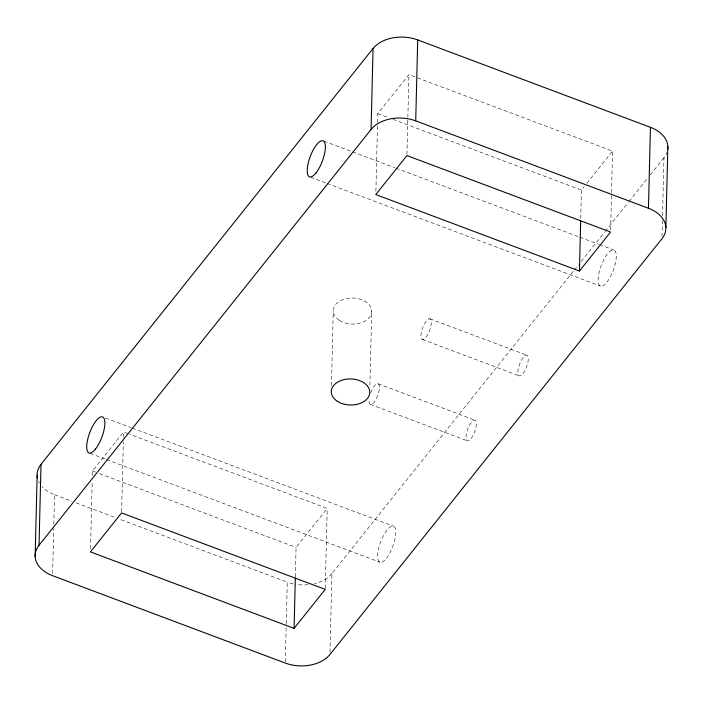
<?xml version="1.0" encoding="UTF-8"?>
<svg xmlns="http://www.w3.org/2000/svg" width="703" height="703" viewBox="0 0 703 703"><rect width="100%" height="100%" fill="white"/><g stroke="black" fill="none" stroke-linecap="round" stroke-linejoin="round"><path stroke-width="0.53" stroke-dasharray="3.52 2.64" d="M52.611 573.49L53.709 528.638M53.815 524.271L54.544 494.736A32.997 22.338 1.4 0 1 42.083 486.661M90.538 548.621L92.163 481.898M92.321 475.333L92.436 470.957L123.561 431.976L128.675 433.9M121.61 511.828L123.324 441.818M123.429 437.442L123.561 431.976M285.321 661.971L286.226 624.782M286.253 623.693L287.272 582.128L119.132 518.99M295.348 576.961L296.068 547.426L327.203 508.445L129.703 434.278M325.252 588.288L327.203 508.445M331.438 385.578L333.257 311.192M329.997 652.314L331.921 573.56L573.595 270.91M369.91 385.244L371.729 310.858M375.885 191.278L377.537 123.456M377.564 122.366L377.783 113.614L408.909 74.632L612.55 151.101L611.531 192.666M406.958 154.484L407.837 118.385M407.863 117.296L408.909 74.632M580.722 218.519L581.416 190.082L584.123 186.69M610.626 229.855L611.505 193.756M662.041 236.489L662.446 220.083M662.551 215.707L663.966 157.736A32.997 22.338 1.4 0 0 667.006 152.323M586.829 183.298L612.55 151.101M574.281 270.049L578.384 264.908M581.126 261.481L604.404 232.333M605.09 231.472L628.368 202.323M629.053 201.462L647.533 178.316M650.275 174.889L663.966 157.736M377.783 113.614L389.031 117.84M393.126 119.378L581.416 190.082M323.986 141.145L351.737 151.567M352.765 151.953L394.91 167.78M395.938 168.166L578.92 236.876M579.949 237.263L598.446 244.205M599.474 244.591L613.868 249.996M310.656 177.261L326.078 183.052M327.106 183.439L600.538 286.112M429.928 318.811L526.899 355.217M422.318 339.444L519.289 375.859M378.047 383.776L475.026 420.192M370.437 404.418L467.407 440.825M105.547 418.048L131.241 427.696M132.269 428.083L393.372 526.125M90.16 453.391L105.582 459.182M106.61 459.56L380.042 562.242M92.436 470.957L95.503 472.108M99.598 473.646L296.068 547.426M54.544 494.736L71.97 501.274M76.073 502.821L115.028 517.452M370.709 392.968A11.002 3.7 -69.4 0 1 378.97 384.655A11.002 3.7 -69.4 0 1 374.796 401.167A11.002 3.7 -69.4 0 1 369.172 399.084M331.921 573.56A32.997 22.338 1.4 0 1 314.443 583.701M308.195 584.747A32.997 22.338 1.4 0 1 295.33 584.29M293.248 583.877A32.997 22.338 1.4 0 1 287.272 582.128M39.482 483.154A32.997 22.338 1.4 0 1 38.524 481.3M386.36 558.349A19.253 6.476 -69.4 0 0 394.743 527.25A19.253 6.476 -69.4 0 0 379.022 546.943A19.253 6.476 -69.4 0 0 386.36 558.349M471.019 438.602A11.002 3.7 -69.4 0 0 475.808 420.833A11.002 3.7 -69.4 0 0 466.818 432.09A11.002 3.7 -69.4 0 0 471.019 438.602M339.329 320.366A19.253 13.032 1.4 0 0 371.228 314.241A19.253 13.032 1.4 0 0 346.913 298.485A19.253 13.032 1.4 0 0 339.329 320.366M606.856 282.219A19.253 6.476 -69.4 0 0 615.239 251.129A19.253 6.476 -69.4 0 0 599.51 270.822A19.253 6.476 -69.4 0 0 606.856 282.219M522.9 373.636A11.002 3.7 -69.4 0 0 527.689 355.867A11.002 3.7 -69.4 0 0 518.7 367.115A11.002 3.7 -69.4 0 0 522.9 373.636M425.93 337.22A11.002 3.7 -69.4 0 0 430.719 319.452A11.002 3.7 -69.4 0 0 421.73 330.709A11.002 3.7 -69.4 0 0 425.93 337.22"/><path stroke-width="1.05" d="M35.15 556.468L37.127 475.527M650.442 127.322L648.456 208.264A32.997 22.338 1.4 0 1 661.989 238.677L329.944 654.502A32.997 22.338 1.4 0 1 285.295 663.07L52.558 575.678A32.997 22.338 1.4 0 1 39.034 545.264L41.011 464.323L373.056 48.498A32.997 22.338 1.4 0 1 417.705 39.93L650.442 127.322A32.997 22.338 1.4 0 1 667.709 149.449M294.091 628.368L325.217 589.386L121.584 512.918L90.45 551.899L294.091 628.368L295.322 578.051M39.034 545.264L371.079 129.44L373.056 48.498M648.456 208.264L415.728 120.872L417.705 39.93M579.439 271.024L610.564 232.043L406.932 155.574L375.797 194.555L579.439 271.024L580.669 220.707M665.873 227.473L667.85 146.532M371.079 129.44A32.997 22.338 1.4 0 1 415.728 120.872M37.549 478.444A32.997 22.338 1.4 0 1 41.011 464.323M95.45 449.112A19.253 6.476 -69.4 0 0 103.833 418.013A19.253 6.476 -69.4 0 0 88.103 437.714A19.253 6.476 -69.4 0 0 95.45 449.112M337.352 401.308A19.253 13.032 1.4 0 0 369.251 395.183A19.253 13.032 1.4 0 0 344.936 379.427A19.253 13.032 1.4 0 0 337.352 401.308M315.946 172.982A19.253 6.476 -69.4 0 0 324.329 141.892A19.253 6.476 -69.4 0 0 308.599 161.585A19.253 6.476 -69.4 0 0 315.946 172.982"/></g></svg>
